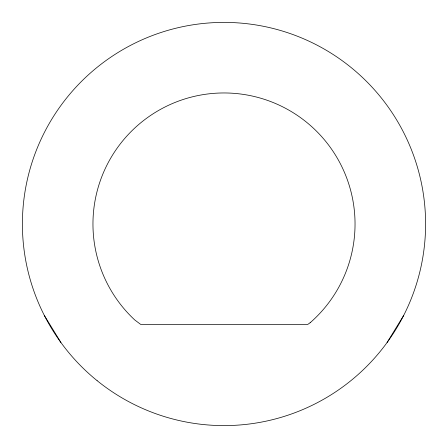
<?xml version="1.0" encoding="UTF-8"?>
<svg xmlns="http://www.w3.org/2000/svg" width="448" height="448" viewBox="0 0 448 448"><rect width="100%" height="100%" fill="white"/><g stroke="black" fill="none" stroke-linecap="round" stroke-linejoin="round"><path stroke-width="0.67" d="M387.1 342.496L403.626 315.526M44.374 315.526L60.9 342.496M310.139 322.75L307.787 324.402L140.672 324.402L134.792 319.99A131.04 131.04 0 0 1 131.18 131.499A131.04 131.04 0 0 1 319.682 134.467A131.04 131.04 0 0 1 310.139 322.75M97.126 380.671A201.6 201.6 0 0 0 423.119 255.539A201.6 201.6 0 0 0 151.754 35.79A201.6 201.6 0 0 0 97.126 380.671"/></g></svg>
